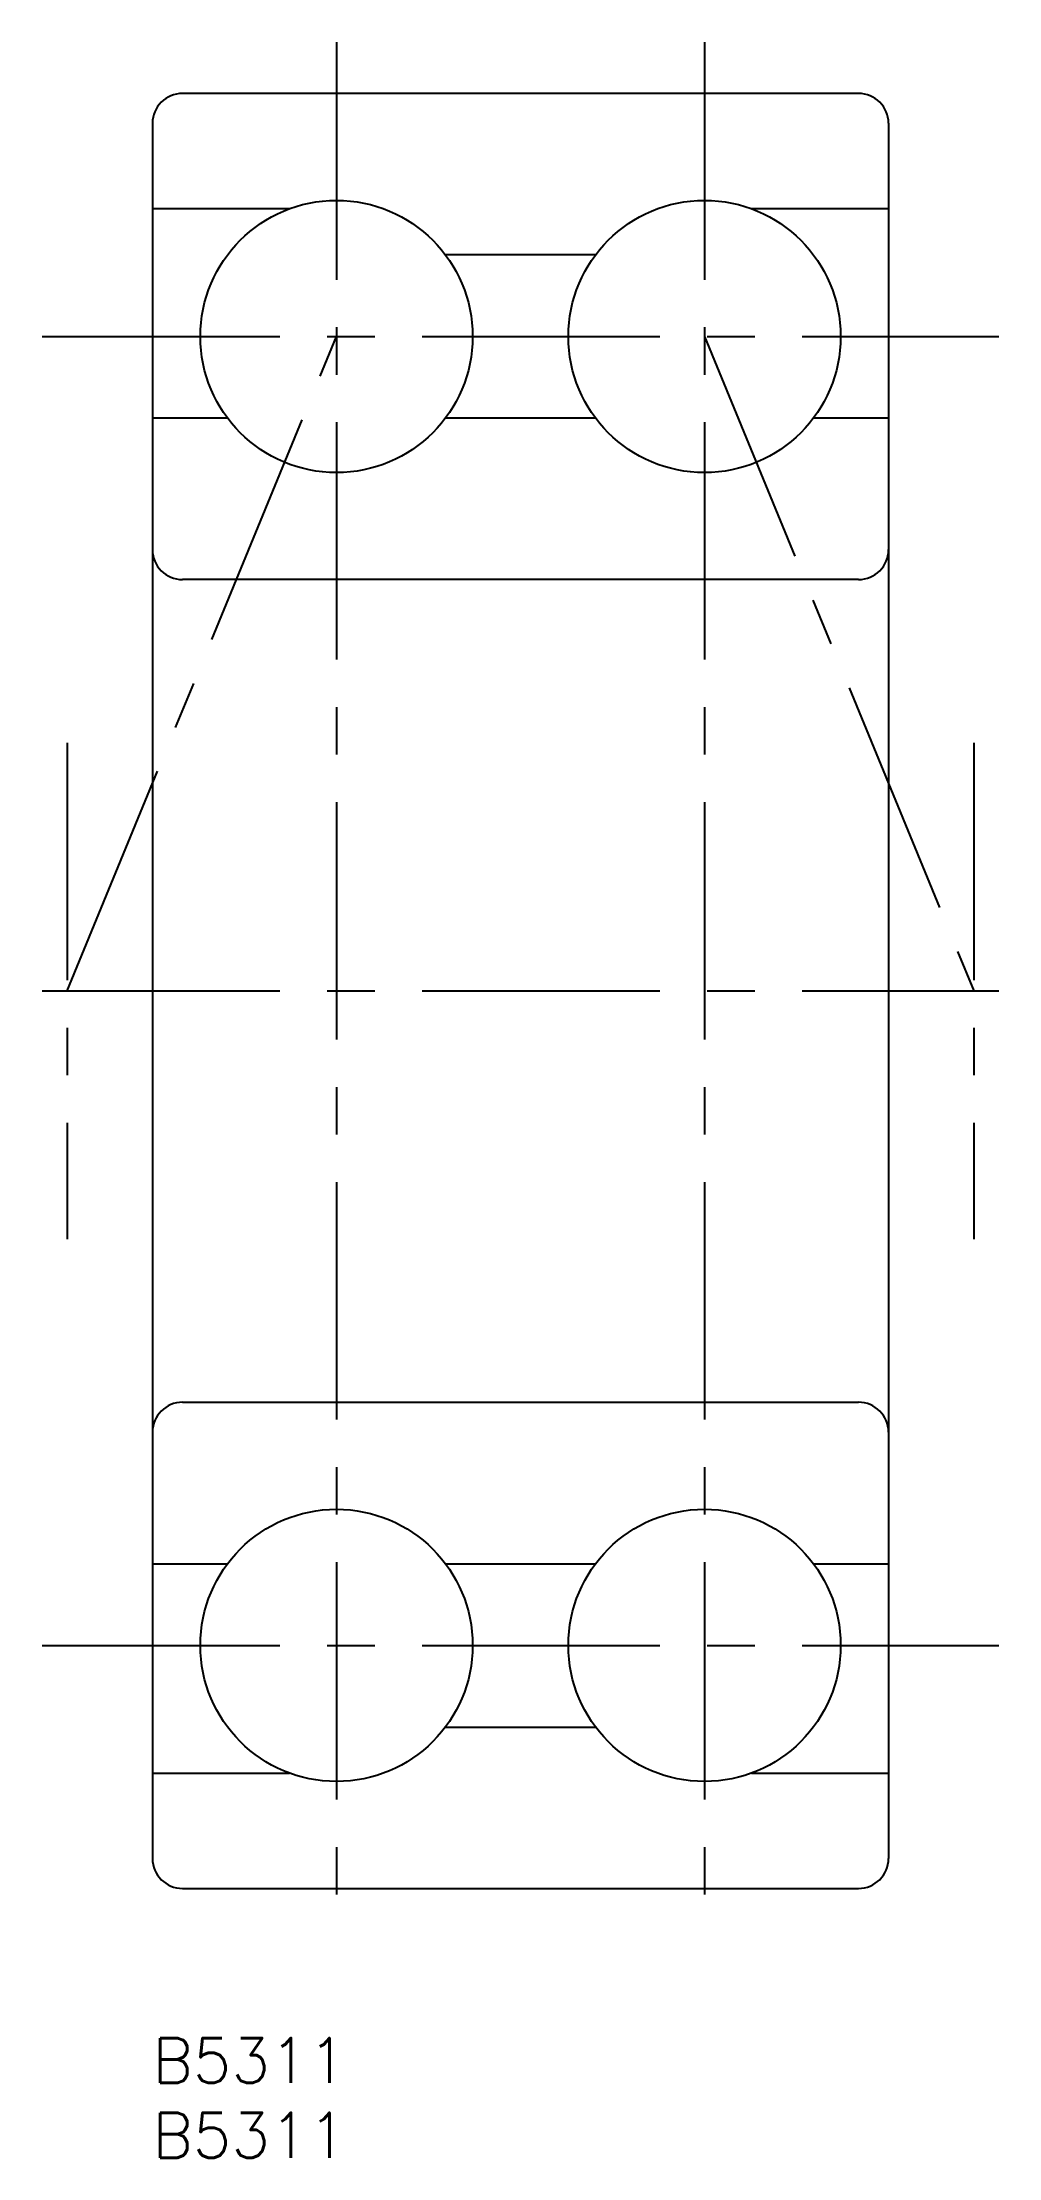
# Model space of a CAD drawing. Extents: x -7 to 57, y -8 to 133.
import ezdxf

# ---------------------------------------------------------------- set-up
doc = ezdxf.new("R2010")
doc.units = 0
doc.header["$LTSCALE"] = 0.5
doc.linetypes.add('CENTER', pattern=[50.8, 31.75, -6.35, 6.35, -6.35])
for name, color, linetype in [('MSM_CENTER', 1, 'CENTER'), ('MSM_CONTINUOUS', 7, 'CONTINUOUS'), ('MSM_PART_NUMBER', 7, 'CONTINUOUS')]:
    doc.layers.add(name, color=color, linetype=linetype)
doc.styles.get("Standard").update_dxf_attribs({"font": 'txt.shx', "height": 3, "bigfont": 'bigfont.shx'})

msp = doc.modelspace()

# ---------------------------------------------------------------- linework, layer by layer
at = {"layer": 'MSM_CENTER'}
for p, q in [((12.3, 133.42), (12.3, 6.58)), ((36.9, 133.42), (36.9, 6.58)), ((-7.37, 113.75), (56.57, 113.75)), ((-5.7, 70), (12.3, 113.75)), ((36.9, 113.75), (54.9, 70)), ((-5.7, 86.59), (-5.7, 53.41)), ((54.9, 86.59), (54.9, 53.41)), ((-7.37, 70), (56.57, 70)), ((-7.37, 26.25), (56.57, 26.25))]:
    msp.add_line(p, q, dxfattribs=at)
at = {"layer": 'MSM_CONTINUOUS'}
for p, q in [((47.2, 130), (2, 130)), ((0, 128), (0, 12)), ((49.2, 128), (49.2, 12)), ((9.16, 122.29), (0, 122.29)), ((49.2, 122.29), (40.04, 122.29)), ((29.62, 119.21), (19.58, 119.21)), ((5.02, 108.29), (0, 108.29)), ((29.62, 108.29), (19.58, 108.29)), ((49.2, 108.29), (44.18, 108.29)), ((47.2, 97.5), (2, 97.5)), ((2, 42.5), (47.2, 42.5)), ((0, 31.71), (5.02, 31.71)), ((19.58, 31.71), (29.62, 31.71)), ((44.18, 31.71), (49.2, 31.71)), ((19.58, 20.79), (29.62, 20.79)), ((0, 17.71), (9.16, 17.71)), ((40.04, 17.71), (49.2, 17.71)), ((2, 10), (47.2, 10))]:
    msp.add_line(p, q, dxfattribs=at)
for centre in [(12.3, 113.75), (36.9, 113.75), (12.3, 26.25), (36.9, 26.25)]:
    msp.add_circle(centre, 9.1, dxfattribs=at)
for centre, start, end in [((2, 128), 90, 180), ((47.2, 128), 360, 90), ((2, 99.5), 180, 270), ((47.2, 99.5), 270, 0), ((2, 40.5), 90, 180), ((47.2, 40.5), 360, 90), ((2, 12), 180, 270), ((47.2, 12), 270, 0)]:
    msp.add_arc(centre, 2, start, end, dxfattribs=at)

# ---------------------------------------------------------------- texts
at = {"layer": 'MSM_PART_NUMBER'}
for p in [(0, -3), (0, -8)]:
    msp.add_text('B5311', height=3, dxfattribs=at).set_placement(p)

doc.saveas('drawing.dxf')
